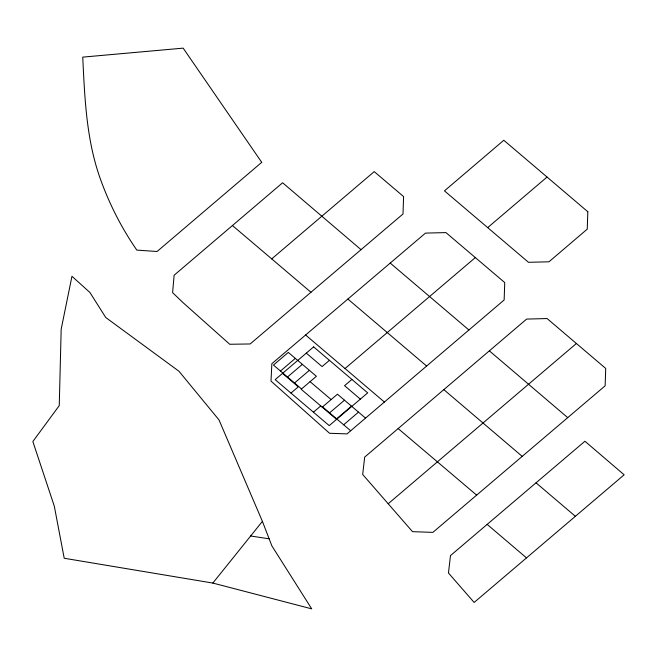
<?xml version="1.0" encoding="UTF-8"?>
<svg xmlns="http://www.w3.org/2000/svg" width="657" height="657" viewBox="0 0 657 657"><rect width="100%" height="100%" fill="white"/><g stroke="black" fill="none" stroke-linecap="round" stroke-linejoin="round"><path stroke-width="0.99" d="M212.843 583.063L262.406 521.362L219.019 419.946L178.983 371.262L105.728 317.487L89.952 292.505L71.958 276.285L61.175 329.223L59.253 405.615L32.85 441.52L54.301 506.153L64.214 558.261L212.843 583.063L311.722 608.858L271.875 545.893L262.406 521.362M232.438 225.532L271.719 258.883L374.219 171.625L403.587 196.574L403.004 213.985L250.153 343.964L229.72 344.268L183.303 302.885L172.594 292.636L174.121 275.234L282.617 182.769L361.046 249.668M347.882 299.058L271.85 363.691L271.012 381.109L329.568 433.283L347.027 433.891L504.149 299.97L504.732 282.567L445.939 232.594L425.481 233.104L347.882 299.058L426.623 366.039M280.465 371.033L295.338 358.377M287.487 377.011L302.36 364.348M294.508 382.982L309.373 370.326M290.969 393.067L298.303 386.825L282.51 373.39M329.428 360.332L322.094 366.573L306.302 353.137M487.683 227.618L547.051 177.053M345.007 368.544L475.331 257.577M313.43 412.177L320.764 405.936M351.889 379.442L344.555 385.684L360.348 399.127M322.217 407.176L337.452 394.208L365.53 418.098M329.6 412.842L344.473 400.187M336.622 418.813L351.495 406.157M343.644 424.783L358.508 412.128M489.35 350.846L526.627 319.088L547.084 318.546L605.721 368.446L605.138 385.823L432.864 532.375L412.506 531.661L362.68 474.477L364.692 457.083L489.35 350.846L567.738 417.647M388.188 503.755L576.403 343.496M487.149 524.393L450.48 555.6L448.468 572.994L474.14 602.444L624.15 474.806L584.919 441.249L487.149 524.393L526.503 557.883M250.531 535.972L269.173 538.822M398.158 428.578L476.654 495.132M390.217 263.063L468.926 330.003M443.836 389.642L522.2 456.369M536.055 482.838L575.368 516.295M271.719 258.883L310.958 292.266M305.604 334.996L384.402 402.035M310.088 381.668L331.144 399.579M301.522 388.952L273.452 365.062L288.316 352.407L316.395 376.297L301.161 389.256L336.556 419.371M322.579 406.872L350.657 430.754M587.826 211.735L587.243 229.145L548.956 261.798L528.499 262.307L444.461 190.867L503.796 140.261L587.826 211.735M261.724 162.336L157.072 251.491L136.845 250.12C121.726 228.316 109.596 204.516 100.595 179.566C86.371 140.393 84.728 98.32 82.741 57.126L183.163 48.142L261.724 162.336M313.635 346.888L275.168 379.631L329.223 425.621L367.69 392.878L313.635 346.888"/></g></svg>
